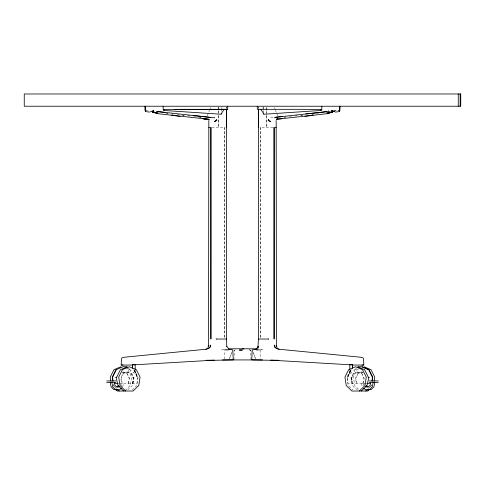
<?xml version="1.0" encoding="UTF-8"?>
<svg xmlns="http://www.w3.org/2000/svg" width="485" height="485" viewBox="0 0 485 485"><rect width="100%" height="100%" fill="white"/><g stroke="black" fill="none" stroke-linecap="round" stroke-linejoin="round"><path stroke-width="0.36" stroke-dasharray="2.42 1.82" d="M135.182 370.479L135.182 372.656L133.836 369.861M218.511 115.284L218.559 127.391L218.535 115.303M266.489 112.781L266.489 110.598M266.489 109.871L266.489 106.961M266.465 115.303L266.441 127.391L266.489 115.284M266.471 114.545L266.489 106.991M226.659 108.501L226.683 106.991M226.659 108.416L226.683 106.961M224.713 359.142L224.907 350.14M221.548 111.295L221.633 106.955M221.881 109.852L221.942 106.955M233.976 359.882L234.285 350.303L235.965 349.8L234.31 350.315L234.528 350.031M133.514 383.441L133.981 377.16M370.291 386.787L371.455 385.49L371.68 384.12M130.52 369.716L131.314 370.473M128.095 383.441L129.186 378.409L127.106 373.814L122.911 371.977L121.717 372.498M128.489 383.441L129.58 378.409L127.5 373.814L122.911 371.977M132.187 383.441L133.278 378.409L131.199 373.814L127.003 371.977L122.808 373.814L120.729 378.409L121.82 383.441M132.581 383.441L133.666 378.409L131.593 373.814L127.003 371.977M362.792 383.441L363.883 378.409L361.804 373.814L357.609 371.977L353.407 373.814L351.334 378.409L352.419 383.441M363.18 383.441L364.271 378.409L362.192 373.814L357.609 371.977M120.965 386.824L122.008 383.441M122.608 386.824L123.651 383.441M120.704 384.599L121.086 383.441M351.164 369.861L349.818 372.656L349.818 370.479M207.271 116.03L209.556 110.174M209.744 109.689L210.581 107.549M229.223 359.221L232.321 351.286L228.956 359.882M350.606 370.473L347.496 377.548L348.024 383.441L365.557 383.441M351.098 369.891L347.496 377.548L350.594 370.516M347.721 377.209L350.788 370.558M350.309 370.364L346.939 377.1L348.224 385.52L352.868 390.025M355.123 369.691L351.419 377.1L351.255 379.27L352.704 385.52L357.348 390.025M355.632 368.655L356.329 367.842M125.142 390.522L130.301 385.52L131.587 377.1L127.882 369.691L126.488 369.103M127.652 390.025L132.296 385.52L133.745 379.27L133.581 377.1L129.877 369.691L127.088 368.521M132.132 390.025L136.776 385.52L138.061 377.1L134.691 370.364M368.37 388.521L369.922 387.024M370.437 386.521L371.468 385.52M353.686 370.473L354.48 369.716M122.105 372.498L123.305 371.977M127.391 371.977L123.196 373.814L121.117 378.409L122.208 383.441M357.997 371.977L353.801 373.814L351.722 378.409L352.813 383.441M363.283 372.498L361.695 371.977L357.5 373.814L355.42 378.409L356.511 383.441M362.089 371.977L357.894 373.814L355.814 378.409L356.905 383.441M354.717 369.709L357.912 368.521M358.512 369.103L357.118 369.691L353.413 377.1L354.699 385.52L359.858 390.522M224.973 350.031L227.604 349.218M223.731 349.436L221.706 349.964L225.531 349.103M313.304 113.981L311.916 114.157L313.425 113.951M283.986 117.212L286.108 116.976M295.262 115.97L296.668 115.818M284.386 117.158L285.871 116.994M289.594 116.582L291.085 116.418M295.553 115.927L297.044 115.763M300.767 115.351L302.252 115.187M316.917 113.581L318.633 113.375M270.648 117.819L274.795 117.364M300.864 115.369L302.937 115.169M256.038 350.037L259.918 349.964L260.142 350.558M145.312 110.671L148.974 110.671M211.921 127.391L222.954 127.391M262.046 127.391L273.079 127.391M227.901 349.964L225.082 349.964L228.871 350.031M257.098 349.964L259.918 349.964M119.443 383.441L136.976 383.441L137.504 377.548L133.902 369.891M329.115 111.483L329.751 111.483M328.563 111.477L330.394 111.489M182.063 115.169L184.136 115.369M188.332 115.818L189.738 115.97M198.892 116.976L201.014 117.212M166.367 113.375L167.852 113.538M171.575 113.951L173.066 114.114L171.696 113.981M177.534 114.612L179.026 114.775M182.748 115.187L184.233 115.351M187.956 115.763L189.447 115.927M193.915 116.418L195.406 116.582M199.129 116.994L201.36 117.243M166.634 113.423L168.083 113.581M249.278 349.849L250.715 350.303L251.024 359.882M249.023 349.806L250.69 350.315L250.472 350.031M259.469 349.103L263.294 349.964L261.269 349.436M256.038 348.794L260.099 350.14L260.299 359.882M127.749 368.636L130.283 369.709M361.695 371.977L362.895 372.498M113.32 384.12L113.532 385.52L114.563 386.521M115.078 387.024L116.63 388.521M113.545 385.49L114.709 386.787M128.671 367.842L129.368 368.655M134.212 370.558L137.504 377.548L134.393 370.473M134.406 370.516L137.279 377.209M274.419 107.549L275.256 109.689M275.444 110.174L277.729 116.03M363.914 383.441L364.296 384.599M362.992 383.441L364.035 386.824M361.349 383.441L362.392 386.824M148.598 110.744L148.665 111.065M351.019 377.16L351.486 383.441M263.367 106.955L263.452 111.295M263.058 106.955L263.119 109.852M263.131 110.574L263.173 112.744M258.317 106.961L258.341 108.416M258.317 106.991L258.341 108.501M218.511 106.991L218.529 114.545M218.511 106.961L218.511 109.871M218.511 110.598L218.511 112.781M224.452 127.391L224.446 338.281L224.44 127.391M260.56 127.391L260.554 338.281L260.548 127.391M351.892 372.262L350.588 373.347L351.892 372.262M134.412 373.347L133.108 372.262L134.412 373.347M255.777 359.221L252.679 351.286L255.789 359.221"/><path stroke-width="0.73" d="M135.182 369.752L135.182 364.678L132.49 364.678L132.49 368.042M258.463 127.391L258.463 339.033L257.85 348.442L258.293 346.605M276.183 127.391L276.45 346.793M352.51 368.042L352.51 364.678L349.818 364.678L349.818 369.752M458.258 106.233L458.258 93.975M460.126 106.233L460.126 93.975M321.846 106.233L321.834 109.665L321.167 110.453L263.882 114.242L263.191 113.466M339.839 106.233L339.815 110.628L338.142 110.671M352.48 368.06L352.51 364.678M226.647 109.258L226.38 127.391L226.64 109.143M339.9 106.233L339.7 110.356M227.744 106.233L227.683 109.331L181.614 109.331L163.584 109.665L163.881 110.18A0.649 0.327 -86.3 0 1 164.033 109.889L163.942 109.665M208.55 346.793L208.817 127.391M121.177 365.09L121.492 358.542L122.081 357.797L124.651 357.19L205.943 349.23L208.605 348.357L210.114 347.078L210.757 345.065L210.096 347.078L208.592 348.357L205.943 349.23M372.116 380.646L372.371 377.16L368.679 369.709L361.695 366.763L358.312 366.763M370.516 382.604L370.2 385.06L368.655 386.787L366.514 387.054L365.29 386.193M372.11 381.313L372.753 377.1L369.049 369.691L362.089 366.763M374.105 381.313L374.747 377.1L371.043 369.691L364.077 366.763M373.098 382.604L372.286 386.812L369.449 389.613L365.72 389.879L363.641 388.291M374.741 382.604L373.929 386.812L371.086 389.613L367.363 389.879M208.647 346.284L208.847 345.278L207.901 347.43M339.257 111.029L339.682 110.319M214.57 117.297L214.352 117.819L158.874 111.732L155.867 112.368L157.395 112.15M145.3 110.356L145.997 110.671M115.951 369.691L112.247 377.1L112.89 381.313M258.147 346.472L255.91 349.436L256.686 349.103L252.164 349.964L251.77 359.882L274.783 360.385L354.808 365.059L363.52 365.059L362.01 364.975M221.506 113.466L221.16 113.969A0.649 0.327 -86.3 0 1 221.318 113.678L223.64 110.077L224.64 109.331M359.318 391.025L364.993 385.52L366.278 377.1L362.574 369.691L355.614 366.763L348.648 369.691L344.944 377.1L346.235 385.52L351.91 391.025L367.788 391.025L369.334 389.522M361.313 391.025L366.987 385.52L368.436 379.27L368.273 377.1L364.568 369.691L357.609 366.763M365.793 391.025L367.339 389.522M321.058 109.665L320.967 109.889A0.649 0.327 86.3 0 1 321.118 110.18L321.416 109.665L303.386 109.331L257.317 109.331L257.256 106.233M221.809 113.466L221.118 114.242L163.833 110.453L163.166 109.665L163.154 106.233M339.239 111.307L338.791 111.617L339.142 111.55A0.94 0.8 73.8 0 0 339.682 110.671M121.359 388.291L119.28 389.879L115.551 389.613L112.714 386.812L111.902 382.604M116.843 387.054L118.679 385.763M119.71 386.193L118.485 387.054L116.345 386.787L114.799 385.06L114.484 382.604M120.923 366.763L113.957 369.691L110.253 377.1L110.895 381.313M122.911 366.763L116.321 369.709L112.629 377.16L112.884 380.646M127.391 366.763L120.432 369.691L116.727 377.1L116.564 379.27L118.013 385.52L123.687 391.025M281.949 118.698L276.383 119.261L326.987 113.72L331.491 112.265M326.987 113.72L332.558 112.041L327.993 113.005M338.039 111.792L335.268 112.09M304.962 116.345L313.207 115.26M331.364 111.974L332.807 111.811M305.853 113.969L326.126 111.732L329.133 112.368L326.126 111.732L274.795 117.364L277.923 118.352M331.291 111.98L332.783 111.817M274.795 117.364L282.64 116.509M333.735 111.495L334.377 111.453M122.99 364.975L121.48 365.059L130.192 365.059L210.217 360.385L233.23 359.882L232.836 349.964L228.314 349.103M332.71 112.102L330.437 112.205L331.122 112.18M206.119 360.288L214.291 360.106M222.463 359.931L262.537 359.931M258.62 339.033L268.532 339.033L268.217 339.033M174.327 109.471L227.604 109.331M216.783 339.033L216.468 339.033L226.537 339.033L226.804 346.793M333.777 110.671L336.026 110.671M263.494 113.466L263.84 113.969A0.649 0.327 86.3 0 0 263.682 113.678L261.36 110.077L260.36 109.331M208.835 120.474L208.811 127.391L209.793 127.391M276.165 120.474L276.189 127.391L275.207 127.391M274.904 347.078L274.243 345.065C274.316 347.654 276.887 348.757 279.057 349.23L360.349 357.19L362.919 357.797L363.507 358.542L363.823 365.09M228.962 348.794L256.038 348.794M123.305 366.763L126.688 366.763M106.736 380.937L115.854 380.937M369.146 380.937L378.264 380.937M106.736 382.604L115.854 382.604M369.146 382.604L378.264 382.604M114.448 383.441L118.249 383.441M366.751 383.441L370.552 383.441M226.38 339.033L226.537 127.391M149.732 112.09L146.961 111.792M270.709 360.106L278.881 360.288M153.878 112.18L154.563 112.205L152.29 112.102M156.576 111.332L159.116 111.495M117.637 389.879L113.914 389.613L111.071 386.812L110.259 382.604M208.21 119.698L203.051 118.698L209.32 119.322L158.013 113.72L152.442 112.041L157.007 113.005M171.793 115.26L180.038 116.345M210.205 117.364L193.091 115.497M158.874 111.732L165.409 112.453M152.217 111.817L153.709 111.98M152.193 111.811L153.636 111.974M203.051 118.698L207.374 119.243M242.5 348.794L243.858 349.006M153.509 112.265L158.013 113.72M279.057 349.23L276.408 348.357L274.886 347.078M366.32 385.763L368.157 387.054M145.761 111.307L146.209 111.617L145.858 111.55A0.94 0.8 -73.8 0 1 145.318 110.671M125.682 391.025L120.007 385.52L118.722 377.1L122.426 369.691L129.386 366.763L136.352 369.691L140.056 377.1L138.765 385.52L133.09 391.025L117.212 391.025L115.666 389.522M117.661 389.522L119.207 391.025M229.09 349.436L226.853 346.472M145.318 110.319L145.743 111.029M277.099 347.43L276.153 345.278L276.353 346.284M328.296 110.744L328.424 111.332M145.1 106.233L145.185 110.628L145.16 106.233M258.359 109.143L258.62 127.391L258.353 109.258M132.49 364.678L132.52 368.06M210.914 127.391L210.908 339.033L210.902 127.391M274.098 127.391L274.092 339.033L274.086 127.391M268.599 119.534L268.508 120.474L270.666 121.547L268.144 120.474L268.599 119.534M332.486 110.671L332.007 111.465L331.382 111.307L331.225 110.707L331.685 110.319L332.486 110.671M239.396 350.049L242.215 350.073L239.396 350.049M153.775 110.707C153.848 112.659 151.356 110.428 153.315 110.319L153.775 110.707M368.885 377.221L369.036 377.536L368.885 377.221M333.692 111.247L334.165 111.338L333.692 111.247M116.115 377.221L115.963 377.536L116.115 377.221M215.746 120.826L214.334 121.547L216.856 120.474L216.401 119.534L216.492 120.474L215.746 120.826M151.308 111.247L150.835 111.338L151.308 111.247M460.75 93.975L24.25 93.975L24.25 106.233L460.75 106.233L460.75 93.975"/></g></svg>
